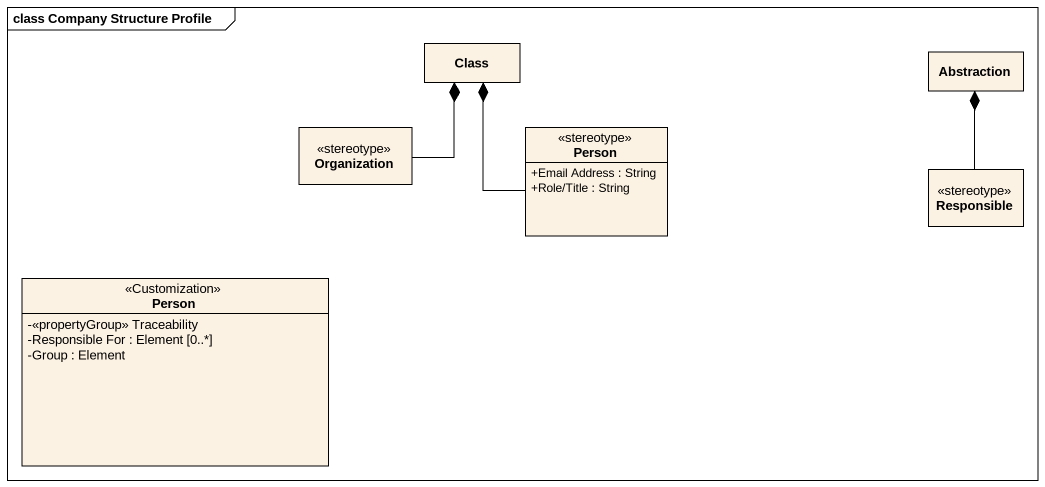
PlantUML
@startuml
mainframe class Company Structure Profile
hide circle
hide empty members
skinparam classAttributeIconSize 0
class "Class" as Class_
class Abstraction
class Organization <<stereotype>>
class "Person" as Person_ <<stereotype>> {
  +Email Address : String
  +Role/Title : String
}
class Responsible <<stereotype>>
class "Person" as Person__2 <<Customization>> {
  -<<propertyGroup>> Traceability
  -Responsible For : Element [0..*]
  -Group : Element
}
Organization -up-* Class_
Person_ -up-* Class_
Responsible -up-* Abstraction
@enduml
